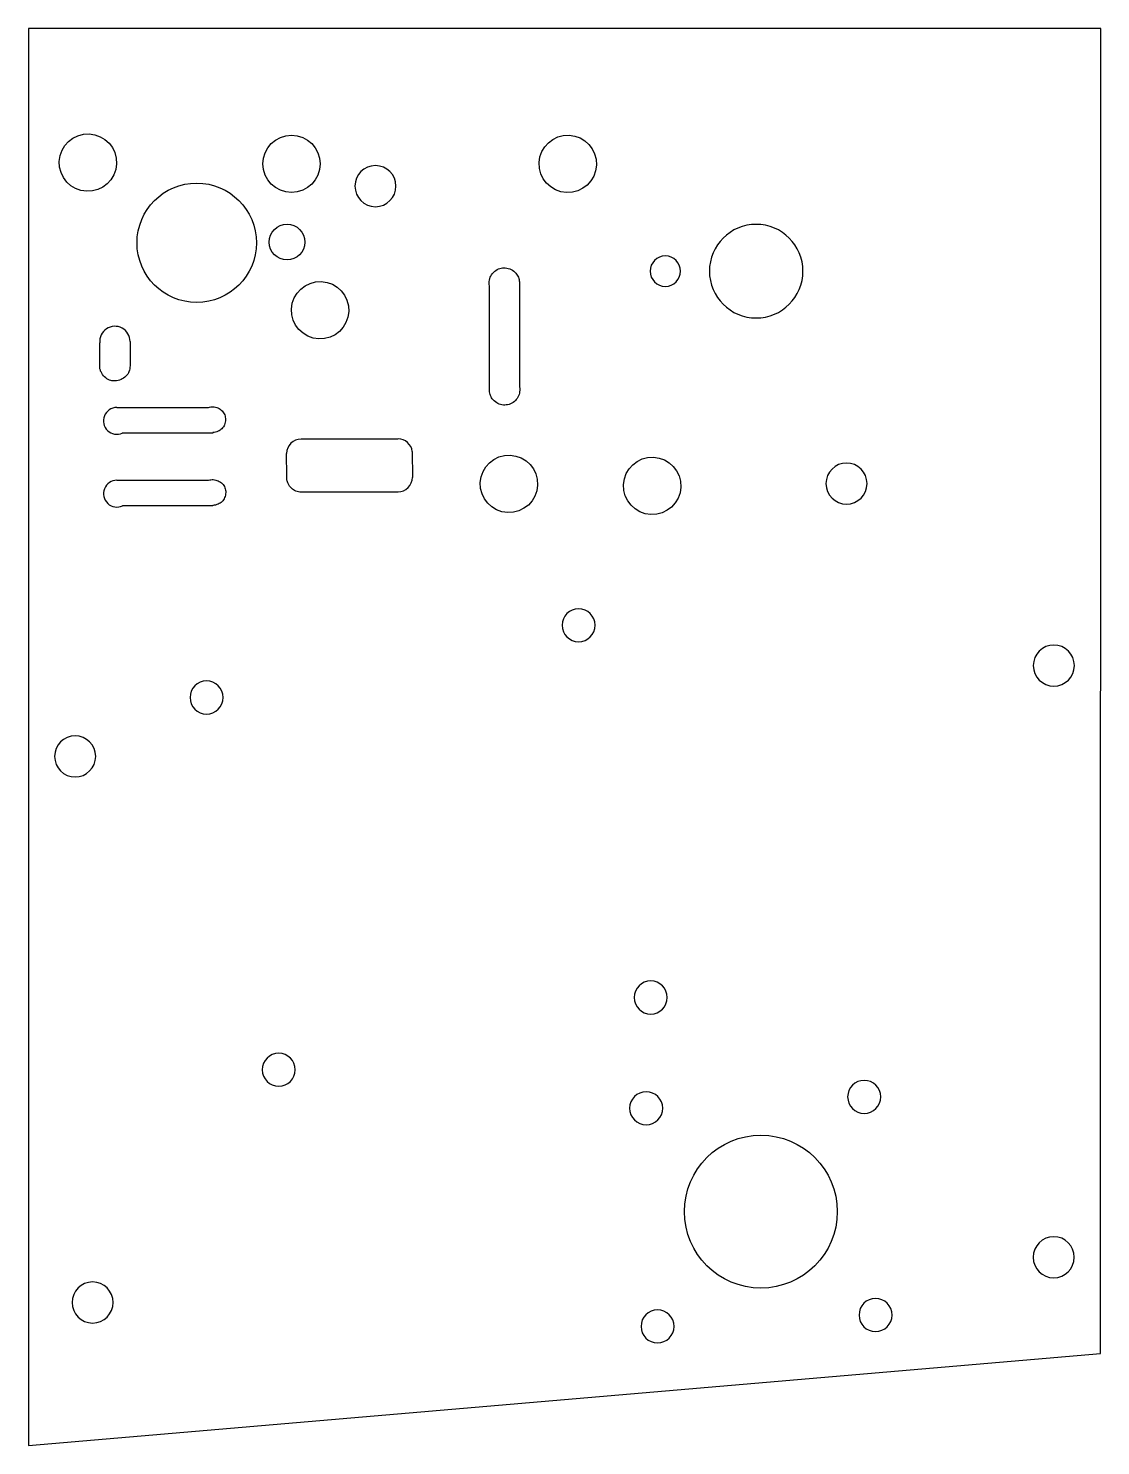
# Model space of a CAD drawing. Header units: millimetres. Extents: x -770 to -658, y -786 to -638.
import ezdxf

# ---------------------------------------------------------------- set-up
doc = ezdxf.new("R2010")
doc.units = ezdxf.units.MM
doc.layers.get('0').update_dxf_attribs({"linetype": 'CONTINUOUS'})

msp = doc.modelspace()

# ---------------------------------------------------------------- linework, layer by layer
for p, q in [((-718.62, -664.44), (-718.62, -675.31)), ((-721.77, -675.61), (-721.77, -664.73)), ((-762.58, -673.09), (-762.58, -670.69)), ((-759.4, -670.55), (-759.4, -673.09)), ((-759.4, -673.09), (-759.4, -673.09)), ((-760.79, -677.46), (-751.19, -677.46)), ((-750.74, -680.13), (-760.21, -680.13)), ((-750.74, -680.08), (-750.74, -680.13)), ((-741.49, -680.74), (-731.34, -680.74)), ((-741.49, -680.77), (-741.49, -680.74)), ((-742.98, -684.66), (-743, -682.27)), ((-729.85, -682.08), (-729.83, -684.78)), ((-760.77, -685.08), (-751.17, -685.08)), ((-731.34, -686.31), (-741.49, -686.31)), ((-741.49, -686.31), (-741.49, -686.31)), ((-731.34, -686.28), (-731.34, -686.31)), ((-750.72, -687.75), (-760.19, -687.75)), ((-750.72, -687.7), (-750.72, -687.75))]:
    msp.add_line(p, q)
msp.add_lwpolyline([(-657.78, -776.48), (-657.75, -637.8), (-770.02, -637.78), (-770.05, -786.11)], close=True)
for centre, radius in [((-742.49, -651.96), 3), ((-752.42, -660.22), 6.25), ((-742.96, -660.15), 1.87), ((-693.34, -761.62), 8)]:
    msp.add_circle(centre, radius)
at = {"extrusion": (-8.63028e-17, 6.93889e-18, -1)}
msp.add_circle((733.7, -654.29), 2.15, dxfattribs=at)
at = {"extrusion": (-5.63788e-17, 6.93889e-18, -1)}
msp.add_circle((693.83, -663.19), 4.9, dxfattribs=at)
at = {"extrusion": (-7.67618e-17, 6.93889e-18, -1)}
msp.add_circle((703.35, -663.19), 1.59, dxfattribs=at)
at = {"extrusion": (-6.02819e-17, 0, -1)}
for centre in [(684.37, -685.42), (662.66, -704.47), (662.67, -766.39)]:
    msp.add_circle(centre, 2.15, dxfattribs=at)
at = {"extrusion": (-8.3267e-17, 0, -1)}
for centre in [(712.43, -700.25), (751.39, -707.81), (704.87, -739.21), (743.83, -746.77), (705.35, -750.8), (682.52, -749.61), (681.33, -772.44), (704.16, -773.63)]:
    msp.add_circle(centre, 1.73, dxfattribs=at)
at = {"extrusion": (-6.2884e-17, 6.93889e-18, -1)}
msp.add_circle((765.15, -713.98), 2.15, dxfattribs=at)
at = {"extrusion": (-6.24503e-17, 6.93889e-18, -1)}
msp.add_circle((763.32, -771.13), 2.15, dxfattribs=at)
for centre in [(-763.81, -651.83), (-713.56, -651.96), (-739.5, -667.28), (-719.72, -685.45), (-704.72, -685.66)]:
    msp.add_ellipse(centre, major_axis=(-3, 0.13), ratio=0.999999)
for centre, major_axis, start_param, end_param in [((-760.99, -670.55), (1.59, -0.07), 0.044638, 3.275926), ((-760.79, -678.86), (1.4, -0.06), 1.615434, 5.183451), ((-741.5, -682.27), (1.5, -0.07), 1.611159, 3.184934), ((-731.34, -682.24), (1.5, -0.07), 0.156278, 1.615434), ((-760.77, -686.48), (1.4, -0.06), 1.615434, 5.183451), ((-731.33, -684.78), (1.5, -0.07), 4.752752, 6.327823)]:
    msp.add_ellipse(centre, major_axis=major_axis, ratio=1, start_param=start_param, end_param=end_param)
for points, knots in [([(-721.77, -664.73), (-721.81, -664.54), (-721.81, -664.33), (-721.73, -663.92), (-721.65, -663.74), (-721.42, -663.39), (-721.26, -663.23), (-720.91, -662.99), (-720.73, -662.91), (-720.35, -662.84), (-720.15, -662.84), (-719.74, -662.9), (-719.53, -662.98), (-719.17, -663.21), (-719.03, -663.34), (-718.82, -663.64), (-718.74, -663.79), (-718.65, -664.1), (-718.62, -664.27), (-718.62, -664.44)], [0, 0, 0, 0, 0.0603651, 0.0603651, 0.1158487, 0.1158487, 0.1768459, 0.1768459, 0.2350144, 0.2350144, 0.2933917, 0.2933917, 0.3581835, 0.3581835, 0.4190386, 0.4190386, 0.4690578, 0.4690578, 0.5191186, 0.5191186, 0.5191186, 0.5191186]), ([(-759.4, -673.09), (-759.4, -673.3), (-759.44, -673.51), (-759.59, -673.89), (-759.69, -674.05), (-759.98, -674.34), (-760.16, -674.46), (-760.54, -674.63), (-760.75, -674.68), (-761.21, -674.69), (-761.4, -674.64), (-761.74, -674.51), (-761.91, -674.39), (-762.22, -674.11), (-762.35, -673.93), (-762.5, -673.61), (-762.53, -673.5), (-762.57, -673.31), (-762.58, -673.2), (-762.58, -673.09)], [0, 0, 0, 0, 0.0633991, 0.0633991, 0.1210627, 0.1210627, 0.1791616, 0.1791616, 0.2393345, 0.2393345, 0.3072583, 0.3072583, 0.3960856, 0.3960856, 0.4898186, 0.4898186, 0.5493831, 0.5493831, 0.6284547, 0.6284547, 0.6284547, 0.6284547]), ([(-718.62, -675.31), (-718.58, -675.53), (-718.58, -675.75), (-718.67, -676.17), (-718.75, -676.35), (-718.97, -676.67), (-719.11, -676.81), (-719.45, -677.04), (-719.66, -677.13), (-720.03, -677.21), (-720.24, -677.22), (-720.65, -677.14), (-720.83, -677.07), (-721.18, -676.86), (-721.34, -676.71), (-721.57, -676.41), (-721.64, -676.26), (-721.76, -675.9), (-721.77, -675.72), (-721.77, -675.61)], [0, 0, 0, 0, 0.0655254, 0.0655254, 0.1274663, 0.1274663, 0.1881834, 0.1881834, 0.255996, 0.255996, 0.309125, 0.309125, 0.3528837, 0.3528837, 0.4021494, 0.4021494, 0.4401276, 0.4401276, 0.4885526, 0.4885526, 0.4885526, 0.4885526]), ([(-751.19, -677.46), (-751.03, -677.41), (-750.88, -677.38), (-750.54, -677.4), (-750.36, -677.44), (-750.03, -677.58), (-749.88, -677.69), (-749.64, -677.94), (-749.55, -678.08), (-749.43, -678.39), (-749.4, -678.56), (-749.4, -678.91), (-749.44, -679.1), (-749.57, -679.43), (-749.67, -679.57), (-749.9, -679.8), (-750.04, -679.89), (-750.27, -679.99), (-750.36, -680.02), (-750.55, -680.07), (-750.65, -680.08), (-750.74, -680.08)], [0, 0, 0, 0, 0.0482631, 0.0482631, 0.0993476, 0.0993476, 0.1523088, 0.1523088, 0.2010002, 0.2010002, 0.2501041, 0.2501041, 0.3042273, 0.3042273, 0.3544527, 0.3544527, 0.4031478, 0.4031478, 0.4318492, 0.4318492, 0.460543, 0.460543, 0.460543, 0.460543]), ([(-751.17, -685.08), (-751.01, -685.03), (-750.86, -685), (-750.52, -685.02), (-750.34, -685.06), (-750.01, -685.2), (-749.86, -685.31), (-749.62, -685.56), (-749.53, -685.7), (-749.41, -686.01), (-749.38, -686.18), (-749.38, -686.53), (-749.42, -686.72), (-749.56, -687.05), (-749.65, -687.19), (-749.88, -687.42), (-750.02, -687.51), (-750.25, -687.61), (-750.34, -687.64), (-750.53, -687.69), (-750.63, -687.7), (-750.72, -687.7)], [0, 0, 0, 0, 0.0482631, 0.0482631, 0.0993476, 0.0993476, 0.1523088, 0.1523088, 0.2010002, 0.2010002, 0.2501041, 0.2501041, 0.3042273, 0.3042273, 0.3544527, 0.3544527, 0.4031478, 0.4031478, 0.4318492, 0.4318492, 0.460543, 0.460543, 0.460543, 0.460543]), ([(-741.49, -686.31), (-741.69, -686.31), (-741.87, -686.27), (-742.21, -686.14), (-742.36, -686.04), (-742.65, -685.77), (-742.77, -685.6), (-742.91, -685.3), (-742.95, -685.18), (-742.99, -684.92), (-743, -684.79), (-742.98, -684.66)], [0, 0, 0, 0, 0.0586672, 0.0586672, 0.1174103, 0.1174103, 0.1828438, 0.1828438, 0.2241, 0.2241, 0.2652972, 0.2652972, 0.2652972, 0.2652972])]:
    msp.add_open_spline(points, degree=3, knots=knots)

doc.saveas('drawing.dxf')
